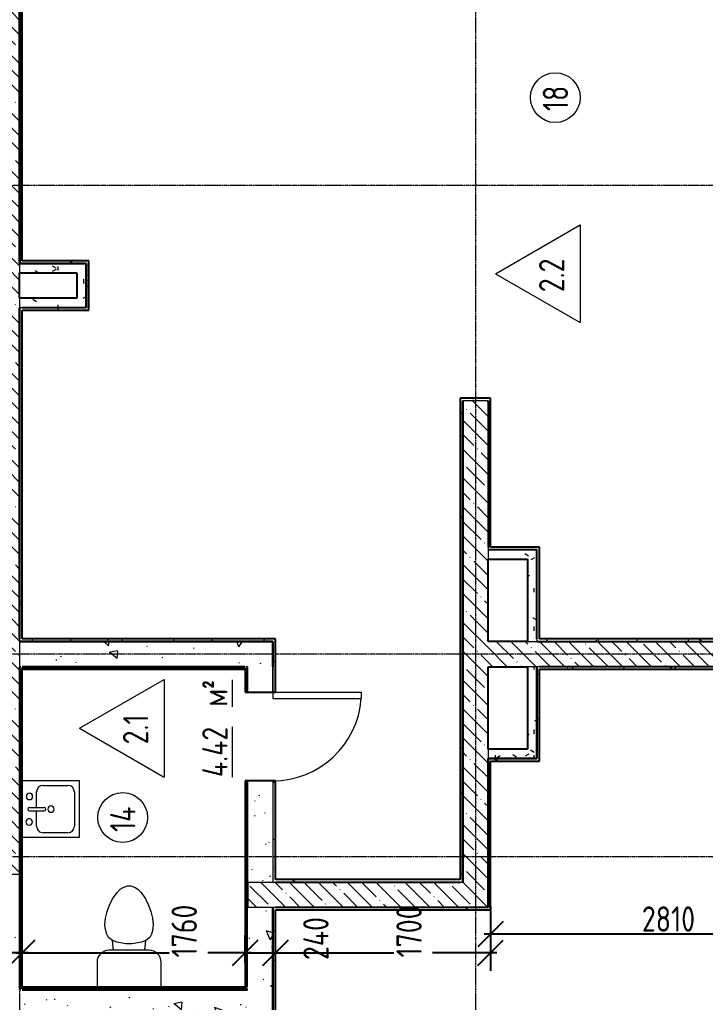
# Model space of a CAD drawing. Header units: millimetres. Extents: x -11854 to 4360091, y -19344 to 4989148.
# Drawn here: x 14062 to 19478, y 60413 to 68172 of the extents above; entities that cross this region are included whole.
import ezdxf

# ---------------------------------------------------------------- set-up
doc = ezdxf.new("R2010")
doc.units = ezdxf.units.MM
doc.linetypes.add('Линия сетки', pattern=[22.225, 12.7, -3.175, 3.175, -3.175])
doc.layers.get('0').update_dxf_attribs({"color": 254})
doc.layers.get('Defpoints').update_dxf_attribs({"color": 254})
for name, color, linetype, lineweight in [('A-ANNO-DIMS', 254, 'Continuous', 9), ('A-AREA-IDEN', 254, 'Continuous', 9), ('A-DOOR', 254, 'Continuous', 9), ('A-WALL', 254, 'Continuous', 9), ('P-SANR-FIXT', 254, 'Continuous', 9), ('S-GRID', 254, 'Continuous', 9)]:
    doc.layers.add(name, color=color, linetype=linetype, lineweight=lineweight)
doc.styles.add('ISOCPEUR', font='isocpeur.ttf', dxfattribs={"width": 0.8, "height": 200})
doc.styles.add('ISOCPEUR_B', font='', dxfattribs={"width": 0.8, "height": 200})
doc.styles.add('ISOCPEUR_B_1', font='', dxfattribs={"width": 0.8, "height": 200})
doc.styles.get('ISOCPEUR_B').set_extended_font_data('ISOCPEUR', bold=True)
doc.styles.get('ISOCPEUR_B_1').set_extended_font_data('ISOCPEUR', bold=True)
doc.dimstyles.new('2_0_мм_ISOCPEUR', dxfattribs={"dimscale": 304.8, "dimtxt": 199.196235, "dimasz": 0.656168, "dimexe": 0.459318, "dimexo": 0.625, "dimgap": 0.065617, "dimtad": 1, "dimdec": 0, "dimtxsty": 'ISOCPEUR', "dimblk1": 'OBLIQUE', "dimblk2": 'OBLIQUE', "dimsah": 1, "dimcen": 2.5, "dimdle": 0.164042, "dimazin": 3, "dimtfac": 1, "dimtix": 1, "dimtmove": 0, "dimatfit": 3, "dimfxl": 0.787402, "dimfxlon": 1, "dimtvp": 1, "dimarcsym": 2})
doc.dimstyles.new('2_0_мм_ISOCPEUR_1', dxfattribs={"dimscale": 304.8, "dimtxt": 199.196235, "dimasz": 0.656168, "dimexe": 0.459318, "dimexo": 0.625, "dimgap": 0.065617, "dimtad": 1, "dimdec": 0, "dimtxsty": 'ISOCPEUR', "dimblk1": 'OBLIQUE', "dimblk2": 'OBLIQUE', "dimsah": 1, "dimcen": 2.5, "dimdle": 0.164042, "dimazin": 3, "dimtfac": 1, "dimtix": 1, "dimtmove": 1, "dimatfit": 3, "dimfxl": 0.787402, "dimfxlon": 1, "dimtvp": 1, "dimarcsym": 2})
pattern_1 = [(135, (23408.74, 513535.32), (-114.04925, -114.04925), []), (135, (23408.74, 513649.37), (-114.04925, -114.04925), [201.612, -40.322, 3.353, -36.97])]
pattern_2 = [(90, (23408.74, 513535.32), (-101.6, 406.4), [33.528, -271.272, 33.528, -271.272, -1625.6]), (90, (23408.74, 513535.32), (-101.6, 406.4), [-609.6, 33.528, -576.072, 33.528, -271.272, -711.2]), (90, (23408.74, 513535.32), (-101.6, 406.4), [-1524, 33.528, -169.672, 33.528, -474.472]), (210, (23357.94, 513687.72), (-301.152724, -291.18818), [33.528, -271.272, 33.528, -1896.872]), (210, (23357.94, 513687.72), (-301.152724, -291.18818), [-338.328, -271.272, 33.528, -576.072, -1016]), (210, (23357.94, 513687.72), (-301.152724, -291.18818), [-1219.2, 33.528, -271.272, 33.528, -677.672]), (210, (23357.94, 513687.72), (-301.152724, -291.18818), [-1557.528, -169.672, 33.528, -474.472]), (330, (23154.74, 513738.52), (402.752724, -115.21182), [33.528, -271.272, 33.528, -1896.872]), (330, (23154.74, 513738.52), (402.752724, -115.21182), [-338.328, -271.272, 33.528, -576.072, -1016]), (330, (23154.74, 513738.52), (402.752724, -115.21182), [-1219.2, 33.528, -271.272, 33.528, -677.672]), (330, (23154.74, 513738.52), (402.752724, -115.21182), [-1557.528, -169.672, 33.528, -474.472])]
pattern_3 = [(140, (23408.74, 513535.3), (63.7558, 728.7365), [76.2, -838.2]), (85, (23408.74, 513535.3), (-764.2276, -140.9716), [60.96, -670.56]), (190.451, (23414.05, 513596.05), (-700.4668, 587.77), [64.76, -712.36]), (136.184, (23205.5, 513535.3), (168.171, 1084.3162), [114.3, -1257.3]), (186.636, (23219.6, 513625.7), (-989.7098, 949.61), [97.14, -1068.54]), (81.184, (23205.5, 513535.3), (-989.7012, 949.6206), [91.44, -1005.84]), (111, (23256.34, 513636.9), (409.0606, 606.4579), [76.2, -838.2]), (56, (23256.34, 513636.9), (-736.7529, 247.2083), [60.96, -670.56]), (161.451, (23290.4, 513687.46), (-327.6855, 853.6683), [64.76, -712.36]), (127.5, (23408.74, 513535.32), (-338.22012, 12.3547), [6.706, -655.726, 6.706, -674.014, -673.1]), (127.5, (23408.74, 513535.32), (-338.22012, 12.3547), [-1343.152, 6.706, -666.394]), (97.5, (23408.74, 513535.32), (-400.72213, 267.27887), [6.706, -381.406, 6.706, -640.486, -256.54]), (97.5, (23408.74, 513535.32), (-400.72213, 267.27887), [-1035.304, 6.706, -249.834]), (57.5, (23408.74, 513308.76), (22.91534, 542.36333), [6.706, -247.294, 6.706, -1837.334]), (57.5, (23408.74, 513308.76), (22.91534, 542.36333), [-260.706, -785.774, 6.706, -1044.854]), (47.5, (23408.74, 513207.16), (-101.7071, 592.51696), [6.706, -323.494, 6.706, -1266.342]), (47.5, (23408.74, 513207.16), (-101.7071, 592.51696), [-336.906, -519.582, 6.706, -740.054])]
pattern_4 = [(90, (23408.74, 513535.32), (-240, 1e-14), []), (180, (23408.74, 513535.32), (-3e-14, -240), [])]

# ---------------------------------------------------------------- blocks, each defined once
blk = doc.blocks.new('Одиночные-Щитовые - Дверной блок внутренний глухой ДГ 21х7-6812654-1Д')
at = {"layer": 'A-DOOR', "lineweight": 18}
for p, q in [((299, -100), (299, -798.1)), ((350, -100), (299, -100)), ((350, -100), (350, -798.1)), ((350, -798.1), (299, -798.1))]:
    blk.add_line(p, q, dxfattribs=at)
at = {"layer": 'A-DOOR'}
blk.add_arc((350, -100), 700, 180, 265.82189, dxfattribs=at)
blk = doc.blocks.new('Туалет-Домашний-3D - Туалет-Домашний-3D-2034792-1Д')
at = {"layer": 'P-SANR-FIXT'}
for p, q in [((-130.2, 203.2), (-95, 254)), ((-95, 254), (-69.6, 279.4)), ((-69.6, 279.4), (-47.6, 292.1)), ((-47.6, 292.1), (-12.7, 304.8)), ((-12.7, 304.8), (12.7, 304.8)), ((12.7, 304.8), (47.6, 292.1)), ((47.6, 292.1), (69.6, 279.4)), ((69.6, 279.4), (95, 254)), ((95, 254), (130.2, 203.2)), ((-153.9, 152.4), (-130.2, 203.2)), ((130.2, 203.2), (153.9, 152.4)), ((-186.1, 50.6), (-172.4, 101.6)), ((-172.4, 101.6), (-153.9, 152.4)), ((153.9, 152.4), (172.4, 101.6)), ((172.4, 101.6), (186.1, 50.6)), ((-190.5, 0), (-186.1, 50.6)), ((186.1, 50.6), (190.5, 0)), ((-188.3, -25.3), (-190.5, 0)), ((-183.8, -50.8), (-188.3, -25.3)), ((-177, -76.2), (-183.8, -50.8)), ((-162.6, -101.6), (-177, -76.2)), ((177, -76.2), (162.6, -101.6)), ((183.8, -50.8), (177, -76.2)), ((188.3, -25.3), (183.8, -50.8)), ((190.5, 0), (188.3, -25.3)), ((-132.3, -127), (-162.6, -101.6)), ((-97.4, -139.7), (-132.3, -127)), ((-123.5, -203.8), (-132.3, -127)), ((-25.4, -152.4), (-97.4, -139.7)), ((25.4, -152.4), (-25.4, -152.4)), ((97.4, -139.7), (25.4, -152.4)), ((132.3, -127), (97.4, -139.7)), ((123.5, -203.8), (132.3, -127)), ((162.6, -101.6), (132.3, -127)), ((158.7, -203.8), (-158.8, -203.8)), ((-253.4, -298.4), (-253.4, -494.7)), ((253.4, -494.7), (253.4, -298.4))]:
    blk.add_line(p, q, dxfattribs=at)
for centre, start, end in [((-158.8, -298.4), 90, 180), ((158.7, -298.4), 0, 90)]:
    blk.add_arc(centre, 94.6, start, end, dxfattribs=at)
blk = doc.blocks.new('Кухонная мойка-Островок - 450 x 450 мм-V8-1Д')
at = {"layer": 'P-SANR-FIXT'}
for p, q in [((-209.3, 222.7), (240.7, 222.7)), ((-209.3, -227.3), (-209.3, 222.7)), ((-120.4, 184.6), (151.8, 184.6)), ((240.7, 222.7), (240.7, -227.3)), ((-171.2, -62.2), (-171.2, 133.8)), ((202.6, 133.8), (202.6, -62.2)), ((3, -170.2), (3, -53.1)), ((28.4, -170.2), (28.4, -53.1)), ((3, -113), (-120.4, -113)), ((151.8, -113), (28.4, -113))]:
    blk.add_line(p, q, dxfattribs=at)
for centre, radius, start, end in [((-120.4, 133.8), 50.8, 90, 180), ((151.8, 133.8), 50.8, 360, 90), ((15.7, 0), 25.4, 360, 180), ((15.7, 0), 25.4, 180, 0), ((-120.4, -62.2), 50.8, 180, 270), ((15.7, -53.1), 12.7, 360, 180), ((151.8, -62.2), 50.8, 270, 0), ((-84.3, -170.2), 25.4, 0, 180), ((117.3, -172.3), 25.4, 360, 180), ((-84.3, -170.2), 25.4, 180, 0), ((15.7, -170.2), 12.7, 180, 360), ((117.3, -172.3), 25.4, 180, 0)]:
    blk.add_arc(centre, radius, start, end, dxfattribs=at)
blk = doc.blocks.new('АР-Марка-Помещения-Этаж_Секция_Номер - Номер-1294543-1Д')
at = {"layer": 'A-AREA-IDEN'}
blk.add_circle((0, 1.219), 1.965, dxfattribs=at)
blk = doc.blocks.new('_Oblique')
at = {"color": 0, "linetype": 'ByBlock', "lineweight": -2}
blk.add_line((-0.5, -0.5), (0.5, 0.5), dxfattribs=at)
blk = doc.blocks.new('*D684')
at = {"layer": 'A-ANNO-DIMS', "color": 0, "lineweight": -2, "transparency": 16777216}
for p, q in [((17781.8, 61171.5), (17781.8, 60810.5)), ((20592, 60729.6), (20592, 61090.5)), ((20642, 60950.5), (17731.8, 60950.5))]:
    blk.add_line(p, q, dxfattribs=at)
at = {"layer": 'Defpoints', "color": 0, "transparency": 16777216}
for p in [(17781.8, 61190.5), (17781.8, 60950.5), (20592, 60710.5)]:
    blk.add_point(p, dxfattribs=at)
at = {"layer": 'A-ANNO-DIMS', "color": 0, "lineweight": -2, "transparency": 16777216, "xscale": 200, "yscale": 200, "zscale": 200, "rotation": 180}
blk.add_blockref('_Oblique', (17781.8, 60950.5), dxfattribs=at)
at = {"layer": 'A-ANNO-DIMS', "color": 0, "lineweight": -2, "transparency": 16777216, "xscale": 200, "yscale": 200, "zscale": 200}
blk.add_blockref('_Oblique', (20592, 60950.5), dxfattribs=at)
at = {"layer": 'A-ANNO-DIMS', "color": 0, "transparency": 16777216, "insert": (19186.9, 61070.5), "char_height": 200, "width": 496.458, "attachment_point": 5, "style": 'ISOCPEUR'}
blk.add_mtext('\\A1;2810', dxfattribs=at)
blk = doc.blocks.new('*D685')
at = {"layer": 'A-ANNO-DIMS', "color": 0, "lineweight": -2, "transparency": 16777216}
for p, q in [((17781.8, 61171.5), (17781.8, 60662.6)), ((16082, 60729.6), (16082, 60942.6)), ((16032, 60802.6), (17017.6, 60802.6)), ((17831.8, 60802.6), (17324.2, 60802.6))]:
    blk.add_line(p, q, dxfattribs=at)
at = {"layer": 'Defpoints', "color": 0, "transparency": 16777216}
for p in [(17781.8, 61190.5), (16082, 60802.6), (16082, 60710.5)]:
    blk.add_point(p, dxfattribs=at)
at = {"layer": 'A-ANNO-DIMS', "color": 0, "lineweight": -2, "transparency": 16777216, "xscale": 200, "yscale": 200, "zscale": 200, "rotation": 180}
blk.add_blockref('_Oblique', (16082, 60802.6), dxfattribs=at)
at = {"layer": 'A-ANNO-DIMS', "color": 0, "lineweight": -2, "transparency": 16777216, "xscale": 200, "yscale": 200, "zscale": 200}
blk.add_blockref('_Oblique', (17781.8, 60802.6), dxfattribs=at)
at = {"layer": 'A-ANNO-DIMS', "color": 0, "transparency": 16777216, "insert": (17037.6, 60766.3), "char_height": 200, "width": 496.458, "attachment_point": 1, "rotation": 90, "line_spacing_factor": 1.149209, "style": 'ISOCPEUR'}
blk.add_mtext('\\A1;1700', dxfattribs=at)
blk = doc.blocks.new('*D686')
at = {"layer": 'A-ANNO-DIMS', "color": 0, "lineweight": -2, "transparency": 16777216}
for p, q in [((15842, 60729.6), (15842, 60942.6)), ((16082, 60729.6), (16082, 60942.6)), ((15842, 60802.6), (16132, 60802.6)), ((16082, 60802.6), (16282, 60802.6))]:
    blk.add_line(p, q, dxfattribs=at)
at = {"layer": 'Defpoints', "color": 0, "transparency": 16777216}
for p in [(15842, 60802.6), (15842, 60710.5), (16082, 60710.5)]:
    blk.add_point(p, dxfattribs=at)
at = {"layer": 'A-ANNO-DIMS', "color": 0, "lineweight": -2, "transparency": 16777216, "xscale": 200, "yscale": 200, "zscale": 200, "rotation": 180}
blk.add_blockref('_Oblique', (15842, 60802.6), dxfattribs=at)
at = {"layer": 'A-ANNO-DIMS', "color": 0, "lineweight": -2, "transparency": 16777216, "xscale": 200, "yscale": 200, "zscale": 200}
blk.add_blockref('_Oblique', (16082, 60802.6), dxfattribs=at)
at = {"layer": 'A-ANNO-DIMS', "color": 0, "transparency": 16777216, "insert": (16302, 60746.7), "char_height": 200, "width": 418.312, "attachment_point": 1, "rotation": 90, "line_spacing_factor": 1.149209, "style": 'ISOCPEUR'}
blk.add_mtext('\\A1;240', dxfattribs=at)
blk = doc.blocks.new('*D687')
at = {"layer": 'A-ANNO-DIMS', "color": 0, "lineweight": -2, "transparency": 16777216}
for p, q in [((14082, 60729.6), (14082, 60942.6)), ((15842, 60729.6), (15842, 60942.6)), ((14032, 60802.6), (15242.1, 60802.6)), ((15892, 60802.6), (15548.8, 60802.6))]:
    blk.add_line(p, q, dxfattribs=at)
at = {"layer": 'Defpoints', "color": 0, "transparency": 16777216}
for p in [(14082, 60802.6), (14082, 60710.5), (15842, 60710.5)]:
    blk.add_point(p, dxfattribs=at)
at = {"layer": 'A-ANNO-DIMS', "color": 0, "lineweight": -2, "transparency": 16777216, "xscale": 200, "yscale": 200, "zscale": 200, "rotation": 180}
blk.add_blockref('_Oblique', (14082, 60802.6), dxfattribs=at)
at = {"layer": 'A-ANNO-DIMS', "color": 0, "lineweight": -2, "transparency": 16777216, "xscale": 200, "yscale": 200, "zscale": 200}
blk.add_blockref('_Oblique', (15842, 60802.6), dxfattribs=at)
at = {"layer": 'A-ANNO-DIMS', "color": 0, "transparency": 16777216, "insert": (15262.1, 60766.3), "char_height": 200, "width": 496.458, "attachment_point": 1, "rotation": 90, "line_spacing_factor": 1.149209, "style": 'ISOCPEUR'}
blk.add_mtext('\\A1;1760', dxfattribs=at)
blk = doc.blocks.new('*D688')
at = {"layer": 'A-ANNO-DIMS', "color": 0, "lineweight": -2, "transparency": 16777216}
for p, q in [((13842, 60729.6), (13842, 60942.6)), ((14082, 60729.6), (14082, 60942.6)), ((13842, 60802.6), (13642, 60802.6)), ((14132, 60802.6), (13842, 60802.6))]:
    blk.add_line(p, q, dxfattribs=at)
at = {"layer": 'Defpoints', "color": 0, "transparency": 16777216}
for p in [(13842, 60802.6), (13842, 60710.5), (14082, 60710.5)]:
    blk.add_point(p, dxfattribs=at)
at = {"layer": 'A-ANNO-DIMS', "color": 0, "lineweight": -2, "transparency": 16777216, "xscale": 200, "yscale": 200, "zscale": 200, "rotation": 180}
blk.add_blockref('_Oblique', (13842, 60802.6), dxfattribs=at)
at = {"layer": 'A-ANNO-DIMS', "color": 0, "lineweight": -2, "transparency": 16777216, "xscale": 200, "yscale": 200, "zscale": 200}
blk.add_blockref('_Oblique', (14082, 60802.6), dxfattribs=at)
at = {"layer": 'A-ANNO-DIMS', "color": 0, "transparency": 16777216, "insert": (13355.3, 60746.7), "char_height": 200, "width": 418.312, "attachment_point": 1, "rotation": 90, "line_spacing_factor": 1.149209, "style": 'ISOCPEUR'}
blk.add_mtext('\\A1;240', dxfattribs=at)
blk = doc.blocks.new('МАРКА ПОМЕЩЕНИЯ - ПОЛЫ - ОТДЕЛКА ПОЛА-6347798-1Д')
at = {"layer": 'A-AREA-IDEN'}
for p, q in [((0, 4.233), (-3.855, -2.444)), ((0, 4.233), (3.855, -2.444)), ((3.855, -2.444), (-3.855, -2.444))]:
    blk.add_line(p, q, dxfattribs=at)

msp = doc.modelspace()

# ---------------------------------------------------------------- hatches: boundary and pattern name
at = {"layer": 'A-WALL'}
h = msp.add_hatch(dxfattribs=at)
h.set_pattern_fill('FP_3', color=8, angle=90, style=0, pattern_type=2)
h.set_pattern_definition(pattern_1)
h.paths.add_polyline_path([(14062, 73112.4), (13862, 73110.2), (13862, 68562.4), (14062, 68562.4), (14062, 73092.4)])
h.paths.add_polyline_path([(14062, 68362.4), (13862, 68362.4), (13862, 61422.4), (14062, 61422.4), (14062, 66530.8)])
h = msp.add_hatch(dxfattribs=at)
h.set_pattern_fill('FP_5', color=8, angle=90, style=0, pattern_type=2)
h.set_pattern_definition(pattern_2)
h.paths.add_polyline_path([(14082.4, 66267.4), (14082.4, 68362.4), (14062.4, 68362.4), (14062.4, 66267.4)])
h = msp.add_hatch(dxfattribs=at)
h.set_pattern_fill('FP_5', color=8, angle=90, style=0, pattern_type=2)
h.set_pattern_definition(pattern_2)
h.paths.add_polyline_path([(14512.4, 66247.4), (14062, 66247.4), (14062, 66172.4), (14512.4, 66172.4)])
h = msp.add_hatch(dxfattribs=at)
h.set_pattern_fill('FP_5', color=8, angle=90, style=0, pattern_type=2)
h.set_pattern_definition(pattern_2)
h.paths.add_polyline_path([(14587.4, 66267.4), (14062.4, 66267.4), (14062.4, 66247.4), (14587.4, 66247.4)])
h = msp.add_hatch(dxfattribs=at)
h.set_pattern_fill('FP_5', color=8, angle=90, style=0, pattern_type=2)
h.set_pattern_definition(pattern_2)
h.paths.add_polyline_path([(14587.4, 66247.4), (14512.4, 66247.4), (14512.4, 65897.4), (14587.4, 65897.4)])
h = msp.add_hatch(dxfattribs=at)
h.set_pattern_fill('FP_5', color=8, angle=90, style=0, pattern_type=2)
h.set_pattern_definition(pattern_2)
h.paths.add_polyline_path([(14607.4, 65897.4), (14607.4, 66267.4), (14587.4, 66267.4), (14587.4, 65897.4)])
h = msp.add_hatch(dxfattribs=at)
h.set_pattern_fill('FP_5', color=8, angle=90, style=0, pattern_type=2)
h.set_pattern_definition(pattern_2)
h.paths.add_polyline_path([(14512.4, 65897.4), (14512.4, 65972.4), (14062, 65972.4), (14062, 65897.4), (14082, 65897.4)])
h = msp.add_hatch(dxfattribs=at)
h.set_pattern_fill('FP_5', color=8, angle=90, style=0, pattern_type=2)
h.set_pattern_definition(pattern_2)
h.paths.add_polyline_path([(14082, 63282.6), (14082, 65897.4), (14062, 65897.4), (14062, 63282.6)])
h = msp.add_hatch(dxfattribs=at)
h.set_pattern_fill('FP_5', color=8, angle=90, style=0, pattern_type=2)
h.set_pattern_definition(pattern_2)
h.paths.add_polyline_path([(14607.4, 65897.4), (14082, 65897.4), (14082, 65877.4), (14607.4, 65877.4)])
h = msp.add_hatch(dxfattribs=at)
h.set_pattern_fill('FP_5', color=8, angle=90, style=0, pattern_type=2)
h.set_pattern_definition(pattern_2)
h.paths.add_polyline_path([(17762, 65182.4), (17542, 65182.4), (17542, 65162.4), (17762, 65162.4)])
h = msp.add_hatch(dxfattribs=at)
h.set_pattern_fill('FP_5', color=8, angle=90, style=0, pattern_type=2)
h.set_pattern_definition(pattern_2)
h.paths.add_polyline_path([(17562, 65162.4), (17542, 65162.4), (17542, 61362.4), (17562, 61362.4), (17562, 64419.5)])
h = msp.add_hatch(dxfattribs=at)
h.set_pattern_fill('FP_3', color=8, angle=90, style=0, pattern_type=2)
h.set_pattern_definition(pattern_1)
h.paths.add_polyline_path([(17762, 65162.4), (17562, 65162.4), (17562, 61162.4), (17762, 61162.4), (17762, 64419.5)])
h = msp.add_hatch(dxfattribs=at)
h.set_pattern_fill('FP_5', color=8, angle=90, style=0, pattern_type=2)
h.set_pattern_definition(pattern_2)
h.paths.add_polyline_path([(17782, 64007.4), (17782, 65182.4), (17762, 65182.4), (17762, 64007.4)])
h = msp.add_hatch(dxfattribs=at)
h.set_pattern_fill('FP_5', color=8, angle=90, style=0, pattern_type=2)
h.set_pattern_definition(pattern_2)
h.paths.add_polyline_path([(18147, 63987.4), (17762, 63987.4), (17762, 63912.4), (18147, 63912.4)])
h = msp.add_hatch(dxfattribs=at)
h.set_pattern_fill('FP_5', color=8, angle=90, style=0, pattern_type=2)
h.set_pattern_definition(pattern_2)
h.paths.add_polyline_path([(18167, 64007.4), (18147, 64007.4), (18147, 63282.4), (18167, 63282.4), (18167, 63363.9)])
h = msp.add_hatch(dxfattribs=at)
h.set_pattern_fill('FP_5', color=8, angle=90, style=0, pattern_type=2)
h.set_pattern_definition(pattern_2)
h.paths.add_polyline_path([(18147, 63912.4), (18072, 63912.4), (18072, 63262.4), (18147, 63262.4), (18147, 63363.9)])
h = msp.add_hatch(dxfattribs=at)
h.set_pattern_fill('FP_5', color=8, angle=90, style=0, pattern_type=2)
h.set_pattern_definition(pattern_2)
h.paths.add_polyline_path([(16062, 63282.6), (14062, 63282.6), (14062, 63262.6), (16062, 63262.6)])
h = msp.add_hatch(dxfattribs=at)
h.set_pattern_fill('FP_2', color=8, angle=90, style=0, pattern_type=2)
h.set_pattern_definition(pattern_3)
h.paths.add_polyline_path([(16062, 63262.6), (14062, 63262.6), (14062, 63062.6), (16062, 63062.6)])
h = msp.add_hatch(dxfattribs=at)
h.set_pattern_fill('FP_5', color=8, angle=90, style=0, pattern_type=2)
h.set_pattern_definition(pattern_2)
h.paths.add_polyline_path([(16082, 63282.6), (16062, 63282.6), (16062, 62862.4), (16082, 62862.4)])
h.paths.add_polyline_path([(16082, 61382.4), (16082, 62162.4), (16062, 62162.4), (16062, 61362.4), (16082, 61362.4)])
h = msp.add_hatch(dxfattribs=at)
h.set_pattern_fill('FP_3', color=8, angle=90, style=0, pattern_type=2)
h.set_pattern_definition(pattern_1)
h.paths.add_polyline_path([(22662, 63262.4), (17762, 63262.4), (17762, 63062.4), (22662, 63062.4)])
h = msp.add_hatch(dxfattribs=at)
h.set_pattern_fill('FP_5', color=8, angle=90, style=0, pattern_type=2)
h.set_pattern_definition(pattern_2)
h.paths.add_polyline_path([(22442, 63282.4), (18147, 63282.4), (18147, 63262.4), (22442, 63262.4)])
h = msp.add_hatch(dxfattribs=at)
h.set_pattern_fill('FP_5', color=8, angle=90, style=0, pattern_type=2)
h.set_pattern_definition(pattern_2)
h.paths.add_polyline_path([(14072, 63052.6), (14072, 63062.6), (14062, 63062.6), (14062, 60512.6), (14072, 60512.6), (14072, 62308.2)])
h = msp.add_hatch(dxfattribs=at)
h.set_pattern_fill('FP_5', color=8, angle=90, style=0, pattern_type=2)
h.set_pattern_definition(pattern_2)
h.paths.add_polyline_path([(15852, 63052.6), (15852, 63062.6), (14072, 63062.6), (14072, 63052.6), (15842, 63052.6)])
h = msp.add_hatch(dxfattribs=at)
h.set_pattern_fill('FP_6', color=8, angle=90, style=0, pattern_type=2)
h.set_pattern_definition(pattern_4)
h.paths.add_polyline_path([(14082, 63052.6), (14072, 63052.6), (14072, 60522.6), (14082, 60522.6), (14082, 63042.6)])
h = msp.add_hatch(dxfattribs=at)
h.set_pattern_fill('FP_6', color=8, angle=90, style=0, pattern_type=2)
h.set_pattern_definition(pattern_4)
h.paths.add_polyline_path([(15842, 63042.6), (15842, 63052.6), (14082, 63052.6), (14082, 63042.6), (15579.2, 63042.6)])
h = msp.add_hatch(dxfattribs=at)
h.set_pattern_fill('FP_6', color=8, angle=90, style=0, pattern_type=2)
h.set_pattern_definition(pattern_4)
h.paths.add_polyline_path([(15852, 60532.6), (15852, 62162.4), (15842, 62162.4), (15842, 60532.6)])
h.paths.add_polyline_path([(15852, 63052.6), (15842, 63052.6), (15842, 62862.4), (15852, 62862.4)])
h = msp.add_hatch(dxfattribs=at)
h.set_pattern_fill('FP_5', color=8, angle=90, style=0, pattern_type=2)
h.set_pattern_definition(pattern_2)
h.paths.add_polyline_path([(15862, 60532.6), (15862, 62162.4), (15852, 62162.4), (15852, 60522.6), (15862, 60522.6)])
h.paths.add_polyline_path([(15862, 63062.6), (15852, 63062.6), (15852, 62862.4), (15862, 62862.4)])
h = msp.add_hatch(dxfattribs=at)
h.set_pattern_fill('FP_2', color=8, angle=90, style=0, pattern_type=2)
h.set_pattern_definition(pattern_3)
h.paths.add_polyline_path([(16062, 62862.4), (16062, 63062.6), (15862, 63062.6), (15862, 62862.4)])
h.paths.add_polyline_path([(16062, 62162.4), (15862, 62162.4), (15862, 61362.4), (16062, 61362.4)])
h.paths.add_polyline_path([(16062, 61162.4), (15862, 61162.4), (15862, 58062.4), (16062, 58062.4), (16062, 60196.9)])
h = msp.add_hatch(dxfattribs=at)
h.set_pattern_fill('FP_5', color=8, angle=90, style=0, pattern_type=2)
h.set_pattern_definition(pattern_2)
h.paths.add_polyline_path([(18147, 63062.4), (18072, 63062.4), (18072, 62412.4), (18147, 62412.4)])
h = msp.add_hatch(dxfattribs=at)
h.set_pattern_fill('FP_5', color=8, angle=90, style=0, pattern_type=2)
h.set_pattern_definition(pattern_2)
h.paths.add_polyline_path([(18167, 62337.4), (18167, 63062.4), (18147, 63062.4), (18147, 62337.4)])
h = msp.add_hatch(dxfattribs=at)
h.set_pattern_fill('FP_5', color=8, angle=90, style=0, pattern_type=2)
h.set_pattern_definition(pattern_2)
h.paths.add_polyline_path([(22462, 63062.4), (18167, 63062.4), (18167, 63042.4), (22462, 63042.4)])
h = msp.add_hatch(dxfattribs=at)
h.set_pattern_fill('FP_5', color=8, angle=90, style=0, pattern_type=2)
h.set_pattern_definition(pattern_2)
h.paths.add_polyline_path([(18147, 62412.4), (17762, 62412.4), (17762, 62337.4), (18147, 62337.4)])
h = msp.add_hatch(dxfattribs=at)
h.set_pattern_fill('FP_5', color=8, angle=90, style=0, pattern_type=2)
h.set_pattern_definition(pattern_2)
h.paths.add_polyline_path([(18167, 62337.4), (17761.8, 62337.4), (17761.8, 62317.4), (18167, 62317.4)])
h = msp.add_hatch(dxfattribs=at)
h.set_pattern_fill('FP_5', color=8, angle=90, style=0, pattern_type=2)
h.set_pattern_definition(pattern_2)
h.paths.add_polyline_path([(17781.8, 61162.4), (17781.8, 62317.4), (17761.8, 62317.4), (17761.8, 61162.4)])
h = msp.add_hatch(dxfattribs=at)
h.set_pattern_fill('FP_2', color=8, angle=90, style=0, pattern_type=2)
h.set_pattern_definition(pattern_3)
h.paths.add_polyline_path([(14062, 61422.4), (13862, 61422.4), (13862, 59922.4), (14062, 59922.4), (14062, 61252.6)])
h = msp.add_hatch(dxfattribs=at)
h.set_pattern_fill('FP_5', color=8, angle=90, style=0, pattern_type=2)
h.set_pattern_definition(pattern_2)
h.paths.add_polyline_path([(17542, 61362.4), (17542, 61382.4), (16082, 61382.4), (16082, 61362.4), (17303.3, 61362.4)])
h = msp.add_hatch(dxfattribs=at)
h.set_pattern_fill('FP_3', color=8, angle=90, style=0, pattern_type=2)
h.set_pattern_definition(pattern_1)
h.paths.add_polyline_path([(17562, 61162.4), (17562, 61362.4), (15862, 61362.4), (15862, 61162.4), (17303.3, 61162.4)])
h = msp.add_hatch(dxfattribs=at)
h.set_pattern_fill('FP_5', color=8, angle=90, style=0, pattern_type=2)
h.set_pattern_definition(pattern_2)
h.paths.add_polyline_path([(16082, 57362.6), (16082, 61162.4), (16062, 61162.4), (16062, 57362.6)])
h.paths.add_polyline_path([(16082, 55382.4), (16082, 56662.6), (16062, 56662.6), (16062, 55362.4), (16082, 55362.4)])
h = msp.add_hatch(dxfattribs=at)
h.set_pattern_fill('FP_5', color=8, angle=90, style=0, pattern_type=2)
h.set_pattern_definition(pattern_2)
h.paths.add_polyline_path([(17781.8, 61142.4), (17781.8, 61162.4), (16082, 61162.4), (16082, 61142.4), (17303.3, 61142.4)])
h = msp.add_hatch(dxfattribs=at)
h.set_pattern_fill('FP_6', color=8, angle=90, style=0, pattern_type=2)
h.set_pattern_definition(pattern_4)
h.paths.add_polyline_path([(15852, 60522.6), (15852, 60532.6), (14082, 60532.6), (14082, 60522.6), (15579.2, 60522.6)])
h = msp.add_hatch(dxfattribs=at)
h.set_pattern_fill('FP_2', color=8, angle=90, style=0, pattern_type=2)
h.set_pattern_definition(pattern_3)
h.paths.add_polyline_path([(15862, 60512.6), (14062, 60512.6), (14062, 60312.6), (15862, 60312.6)])
h = msp.add_hatch(dxfattribs=at)
h.set_pattern_fill('FP_5', color=8, angle=90, style=0, pattern_type=2)
h.set_pattern_definition(pattern_2)
h.paths.add_polyline_path([(15862, 60512.6), (15862, 60522.6), (14072, 60522.6), (14072, 60512.6), (15579.2, 60512.6)])

# ---------------------------------------------------------------- linework, layer by layer
at = {"layer": 'A-WALL', "color": 8, "lineweight": 25}
for p, q in [((14062, 66247.4), (14062, 68362.4)), ((14062.4, 68362.4), (14062.4, 66247.4)), ((14082.4, 66267.4), (14082.4, 68342.4)), ((14587.4, 66247.4), (14062, 66247.4)), ((14062.4, 66247.4), (14587.4, 66247.4)), ((14607.4, 66267.4), (14082.4, 66267.4)), ((14587.4, 65897.4), (14587.4, 66247.4)), ((14587.4, 66247.4), (14587.4, 65897.4)), ((14607.4, 65877.4), (14607.4, 66267.4)), ((14062, 66172.4), (14512.4, 66172.4)), ((14062, 65972.4), (14062, 66172.4)), ((14512.4, 66172.4), (14512.4, 65972.4)), ((14512.4, 65972.4), (14062, 65972.4)), ((14062, 63282.6), (14062, 65897.4)), ((14062, 65897.4), (14062, 63282.6)), ((14587.4, 65897.4), (14082, 65897.4)), ((14587.4, 65897.4), (14587.4, 65897.4)), ((14082, 63282.6), (14082, 65877.4)), ((14082, 65877.4), (14607.4, 65877.4)), ((17782, 65182.4), (17542, 65182.4)), ((17542, 65182.4), (17542, 61382.4)), ((17562, 65162.4), (17562, 61362.4)), ((17562, 61362.4), (17562, 65162.4)), ((17762, 65162.4), (17762, 64007.4)), ((17782, 64007.4), (17782, 65182.4)), ((17762, 63987.4), (18147, 63987.4)), ((18167, 64007.4), (17782, 64007.4)), ((18147, 63282.4), (18147, 63987.4)), ((18167, 63282.4), (18167, 64007.4)), ((17762, 63262.4), (17762, 63912.4)), ((17762, 63912.4), (18072, 63912.4)), ((18072, 63912.4), (18072, 63262.4)), ((16062, 63262.6), (14062, 63262.6)), ((14062, 63262.6), (16062, 63262.6)), ((16082, 63282.6), (14082, 63282.6)), ((16062, 63062.6), (16062, 63262.6)), ((16062, 63262.6), (16062, 63062.6)), ((16082, 62862.4), (16082, 63282.6)), ((18072, 63262.4), (17762, 63262.4)), ((18147, 63262.4), (22442, 63262.4)), ((22442, 63282.4), (18167, 63282.4)), ((14062, 63062.6), (14062, 60512.6)), ((15842, 63062.6), (14082, 63062.6)), ((14082, 60532.6), (14082, 63042.6)), ((14082, 63042.6), (15842, 63042.6)), ((15842, 63042.6), (15842, 62862.4)), ((17762, 62412.4), (17762, 63062.4)), ((17762, 63062.4), (18072, 63062.4)), ((18072, 63062.4), (18072, 62412.4)), ((18147, 62337.4), (18147, 63062.4)), ((18147, 63062.4), (18147, 62337.4)), ((22462, 63062.4), (18167, 63062.4)), ((18167, 62317.4), (18167, 63042.4)), ((18167, 63042.4), (22442, 63042.4)), ((15842, 62862.4), (15862, 62862.4)), ((15862, 62862.4), (16082, 62862.4)), ((18072, 62412.4), (17762, 62412.4)), ((17761.8, 62337.4), (17761.8, 61162.4)), ((18147, 62337.4), (17761.8, 62337.4)), ((17762, 61162.4), (17762, 62337.4)), ((17762, 62337.4), (18147, 62337.4)), ((17781.8, 61142.4), (17781.8, 62317.4)), ((17781.8, 62317.4), (18167, 62317.4)), ((15862, 62162.4), (15842, 62162.4)), ((15842, 62162.4), (15842, 60532.6)), ((16082, 62162.4), (15862, 62162.4)), ((16082, 61382.4), (16082, 62162.4)), ((17542, 61382.4), (16082, 61382.4)), ((15862, 61362.4), (15862, 61162.4)), ((16082, 61362.4), (17542, 61362.4)), ((16062, 58062.4), (16062, 61162.4)), ((16062, 61162.4), (16062, 58062.4)), ((17762, 61162.4), (16082, 61162.4)), ((16082, 57362.6), (16082, 61142.4)), ((16082, 61142.4), (17781.8, 61142.4)), ((15842, 60532.6), (14082, 60532.6)), ((14082, 60512.6), (15862, 60512.6))]:
    msp.add_line(p, q, dxfattribs=at)
at = {"layer": 'A-WALL', "color": 8}
for p, q in [((14062, 66247.4), (14062, 66172.4)), ((14062, 65972.4), (14062, 65897.4)), ((14082, 65897.4), (14062, 65897.4)), ((17762, 65162.4), (17562, 65162.4)), ((17762, 64007.4), (17762, 63912.4)), ((14062, 63282.6), (14062, 63262.6)), ((14062, 63262.6), (14062, 63062.6)), ((18072, 63262.4), (18147, 63262.4)), ((18147, 63282.4), (18147, 63262.4)), ((14072, 63062.6), (14062, 63062.6)), ((14072, 60522.6), (14072, 63052.6)), ((14072, 63052.6), (15852, 63052.6)), ((15862, 63062.6), (15852, 63062.6)), ((15852, 63052.6), (15852, 62862.4)), ((15862, 63062.6), (15862, 62862.4)), ((15862, 62862.4), (15862, 63062.6)), ((16062, 62862.4), (16062, 63062.6)), ((16062, 63062.6), (16062, 62862.4)), ((18167, 63062.4), (18072, 63062.4)), ((17762, 62412.4), (17762, 62337.4)), ((15852, 62162.4), (15852, 60532.6)), ((15862, 62162.4), (15862, 61362.4)), ((15862, 61362.4), (15862, 62162.4)), ((16062, 62162.4), (16062, 61362.4)), ((14062, 61422.4), (13862, 61422.4)), ((15862, 61362.4), (16082, 61362.4)), ((17542, 61362.4), (17562, 61362.4)), ((15862, 60532.6), (15862, 61162.4)), ((16082, 61162.4), (15862, 61162.4)), ((15852, 60532.6), (15852, 60522.6)), ((14062, 60512.6), (14072, 60512.6)), ((15852, 60522.6), (14072, 60522.6)), ((15862, 60512.6), (15862, 60522.6))]:
    msp.add_line(p, q, dxfattribs=at)
at = {"layer": 'S-GRID', "color": 8, "linetype": 'Линия сетки'}
for p, q in [((14062, 75548.5), (14062, 42182.4)), ((17662, 75548.5), (17662, 42182.4)), ((24894.1, 66862.4), (-496.2, 66862.4)), ((24894.1, 63162.4), (-496.2, 63162.4)), ((24894.1, 61562.4), (-496.2, 61562.4))]:
    msp.add_line(p, q, dxfattribs=at)

# ---------------------------------------------------------------- block references
at = {"layer": 'A-AREA-IDEN', "color": 8, "xscale": 99.99999999999991, "yscale": 99.99999999999991, "zscale": 99.99999999999991, "rotation": 90}
for name, p in [('АР-Марка-Помещения-Этаж_Секция_Номер - Номер-1294543-1Д', (18414.8, 67556.7)), ('МАРКА ПОМЕЩЕНИЯ - ПОЛЫ - ОТДЕЛКА ПОЛА-6347798-1Д', (18245, 66165.8)), ('МАРКА ПОМЕЩЕНИЯ - ПОЛЫ - ОТДЕЛКА ПОЛА-6347798-1Д', (14958.5, 62576.8)), ('АР-Марка-Помещения-Этаж_Секция_Номер - Номер-1294543-1Д', (14997.6, 61872.6))]:
    msp.add_blockref(name, p, dxfattribs=at)
at = {"layer": 'A-DOOR', "color": 8, "rotation": 90}
msp.add_blockref('Одиночные-Щитовые - Дверной блок внутренний глухой ДГ 21х7-6812654-1Д', (15962, 62512.4), dxfattribs=at)
at = {"layer": 'P-SANR-FIXT', "color": 8, "rotation": 270}
msp.add_blockref('Кухонная мойка-Островок - 450 x 450 мм-V8-1Д', (14309.3, 61954.3), dxfattribs=at)
at = {"layer": 'P-SANR-FIXT', "color": 8}
msp.add_blockref('Туалет-Домашний-3D - Туалет-Домашний-3D-2034792-1Д', (14926.5, 61027.3), dxfattribs=at)

# ---------------------------------------------------------------- texts
at = {"layer": 'A-AREA-IDEN', "color": 8, "char_height": 200, "attachment_point": 1, "rotation": 90}
for s, insert, width, style in [('18', (18194, 67450.2), 250.126, 'ISOCPEUR_B'), ('2.2', (18164.4, 66020.4), 339.915, 'ISOCPEUR'), ('\\L\\fISOCPEUR|b1|i0|c238|p34|;\\W.8;\\L²', (15503.9, 62884.5), 128.27, 'ISOCPEUR_B_1'), ('\\L\\fISOCPEUR|b1|i0|c204|p34|;\\W.8;\\Lм', (15503.9, 62746.9), 166.751, 'ISOCPEUR_B'), ('2.1', (14877.9, 62449.8), 295.021, 'ISOCPEUR'), ('\\L4.42 ', (15503.9, 62191.3), 673.417, 'ISOCPEUR_B'), ('14', (14776.8, 61758.1), 269.367, 'ISOCPEUR_B')]:
    msp.add_mtext(s, dxfattribs=dict(at, insert=insert, width=width, style=style))

# ---------------------------------------------------------------- dimensions: what is measured, and where the dimension line sits
at = {"layer": 'A-ANNO-DIMS', "color": 8}
for base, p1, p2, override, picture, middle in [((14082, 60802.6), (15842, 60710.5), (14082, 60710.5), {"dimfxl": 1760.002256}, '*D687', (15395.5, 60802.6)), ((16082, 60802.6), (17781.8, 61190.5), (16082, 60710.5), {"dimfxl": 1766.300323}, '*D685', (17170.9, 60802.6)), ((13842, 60802.6), (14082, 60710.5), (13842, 60710.5), {"dimfxl": 240}, '*D688', (13488.6, 60802.6)), ((15842, 60802.6), (16082, 60710.5), (15842, 60710.5), {"dimfxl": 239.997744}, '*D686', (16435.3, 60802.6))]:
    dim = msp.add_linear_dim(base=base, p1=p1, p2=p2, angle=180, dimstyle='2_0_мм_ISOCPEUR', override=override, dxfattribs=at)
    dim.commit()
    dim.dimension.update_dxf_attribs({"geometry": picture, "text_midpoint": middle, "dimtype": 160, "text_rotation": 90})
dim = msp.add_linear_dim(base=(17781.8, 60950.5), p1=(20592, 60710.5), p2=(17781.8, 61190.5), angle=180, dimstyle='2_0_мм_ISOCPEUR_1', override={"dimfxl": 2850.870748}, dxfattribs=at)
dim.commit()
dim.dimension.update_dxf_attribs({"geometry": '*D684', "text_midpoint": (19186.9, 61070.5)})

doc.saveas('drawing.dxf')
